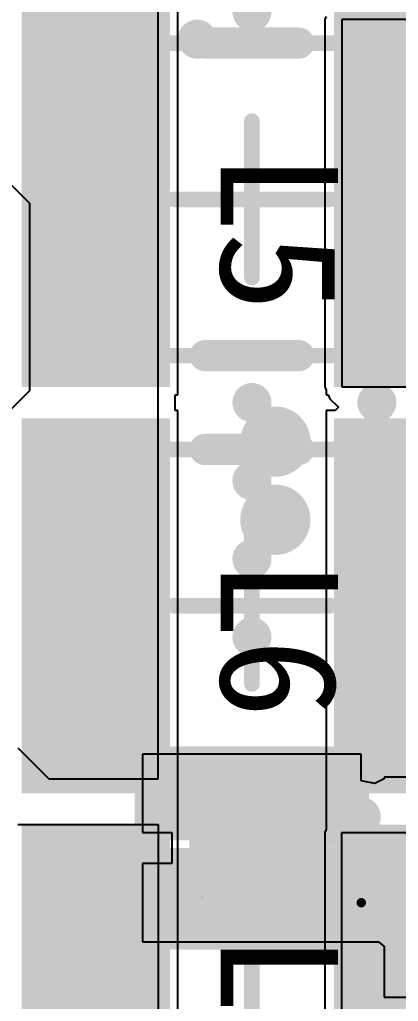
# Model space of a CAD drawing. Header units: millimetres. Extents: x 15 to 120, y 22 to 104.
# Drawn here: x 74.51 to 76.94, y 63.37 to 69.65 of the extents above; entities that cross this region are included whole.
import ezdxf

# ---------------------------------------------------------------- set-up
doc = ezdxf.new("R2010")
doc.units = ezdxf.units.MM
for name, color, linetype in [('BottomLayer', 5, 'Continuous'), ('BottomPaste', 16, 'Continuous'), ('BottomSolder', 6, 'Continuous'), ('Mechanical13', 56, 'Continuous'), ('Mechanical15', 56, 'Continuous'), ('MultiLayer', 9, 'Continuous'), ('TopLayer', 1, 'Continuous'), ('TopOverlay', 2, 'Continuous'), ('TopPaste', 8, 'Continuous'), ('TopSolder', 216, 'Continuous')]:
    doc.layers.add(name, color=color, linetype=linetype)

msp = doc.modelspace()

# ---------------------------------------------------------------- linework, layer by layer
at = {"layer": 'BottomLayer'}
for p, q in [((75.99999532, 64.94999709999999), (75.30000179999999, 64.94999709999999)), ((75.30000179999999, 64.94999709999999), (75.30000179999999, 64.4499981)), ((76.00000802, 64.95000218), (75.99999532, 64.95000218)), ((75.99999532, 64.95000218), (75.99999532, 64.94999709999999)), ((75.99999532, 64.94999709999999), (75.99999532, 64.94999709999999)), ((76.00000548, 64.94999709999999), (76.00000802, 64.95000218)), ((76.70000154, 64.94999709999999), (76.00000548, 64.94999709999999)), ((76.00000548, 64.94999709999999), (76.00000548, 64.94999709999999)), ((76.70000154, 64.77961135999999), (76.70000154, 64.94999709999999)), ((76.70025808, 64.77935482), (76.70000154, 64.77961135999999)), ((76.78778901999999, 64.76194312), (76.70025808, 64.77935482)), ((76.84600074, 64.79305812), (76.78778901999999, 64.76194312)), ((77.24600502, 64.80400297999999), (76.84600074, 64.80400297999999)), ((76.84600074, 64.80400297999999), (76.84600074, 64.79305812)), ((75.30000179999999, 64.4499981), (75.48762144, 64.4499981)), ((75.48762144, 64.4499981), (75.48762144, 64.24997564)), ((75.48762144, 64.24997564), (75.3000272, 64.24997564)), ((75.3000272, 64.24997564), (75.3000272, 63.74997664)), ((75.3000272, 63.74997664), (76.69999646, 63.74997664)), ((76.69999646, 63.74997664), (76.69999646, 63.7499741)), ((76.69999646, 63.7499741), (76.81045089999999, 63.74997664)), ((76.81045089999999, 63.74997664), (76.84600074, 63.72079966)), ((76.84600074, 63.72079966), (76.84600074, 63.39600478)), ((76.84600074, 63.39600478), (77.37299994, 63.39600478))]:
    msp.add_line(p, q, dxfattribs=at)
for points, const_width in [([(76.7375021, 67.80000156, 1), (76.86250058, 67.80000156, 1)], 0.12499848), ([(76.7375021, 67.20000021999999, 1), (76.86250058, 67.20000021999999, 1)], 0.12499848), ([(76.7375021, 66.80000102, 1), (76.86250058, 66.80000102, 1)], 0.12499848), ([(76.7375021, 66.39999928, 1), (76.86250058, 66.39999928, 1)], 0.12499848), ([(76.7375021, 65.40000128, 1), (76.86250058, 65.40000128, 1)], 0.12499848), ([(76.7375021, 64.99999953999999, 1), (76.86250058, 64.99999953999999, 1)], 0.12499848), ([(75.58750185999999, 64.70000014, 1), (75.71250033999999, 64.70000014, 1)], 0.12499848), ([(75.6249821, 64.69997474, 1), (75.67497945999999, 64.69997474, 1)], 0.0499999), ([(76.3250061, 64.69997474, 1), (76.37500346, 64.69997474, 1)], 0.0499999), ([(76.52502856, 64.69997474, 1), (76.57502592, 64.69997474, 1)], 0.0499999), ([(76.52502856, 64.69997474, 1), (76.57502592, 64.69997474, 1)], 0.0499999), ([(76.6375023, 64.55000043999999, 1), (76.76250078, 64.55000043999999, 1)], 0.12499848), ([(76.67500285999999, 64.55000043999999, 1), (76.72500022, 64.55000043999999, 1)], 0.0499999), ([(76.28750045999999, 63.99997613999999, 1), (76.41249893999999, 63.99997613999999, 1)], 0.12499848), ([(76.6374769, 63.99997613999999, 1), (76.76247538, 63.99997613999999, 1)], 0.12499848), ([(76.6375023, 64.00000154, 1), (76.76250078, 64.00000154, 1)], 0.12499848), ([(75.6249821, 64.00002185999999, 1), (75.67497945999999, 64.00002185999999, 1)], 0.0499999), ([(75.6249821, 64.00002185999999, 1), (75.67497945999999, 64.00002185999999, 1)], 0.0499999), ([(75.62502782, 63.99997613999999, 1), (75.67502517999999, 63.99997613999999, 1)], 0.0499999), ([(76.68497744, 63.99997613999999, 1), (76.71497484, 63.99997613999999, 1)], 0.02999994), ([(76.68500284, 64.00000154, 1), (76.71500024, 64.00000154, 1)], 0.02999994)]:
    msp.add_lwpolyline(points, format="xyb", close=True, dxfattribs=dict(at, const_width=const_width))
for points, const_width in [([(75.64998077999999, 64.00002185999999), (75.64998077999999, 64.69997474)], 0.0999998), ([(76.35000477999999, 64.69997474), (76.55002723999999, 64.69997474)], 0.0999998), ([(76.55002723999999, 64.69997474), (76.70000154, 64.55000043999999)], 0.0999998), ([(76.3499997, 63.99997613999999), (76.69997613999999, 63.99997613999999)], 0.2499995), ([(75.64998077999999, 64.00002185999999), (75.6500265, 63.99997613999999)], 0.0999998), ([(76.69997613999999, 63.99997613999999), (76.70000154, 64.00000154)], 0.05999988)]:
    msp.add_lwpolyline(points, dxfattribs=dict(at, const_width=const_width))
for points in [[(75.4000016, 64.8499973), (75.4000016, 64.5499979), (75.9000006, 64.8499973), (75.9000006, 64.5499979)], [(76.10000274, 64.8499973), (76.10000274, 64.5499979), (76.60000174, 64.8499973), (76.60000174, 64.5499979)], [(75.400027, 64.14997584), (75.400027, 63.84997644), (75.900026, 64.14997584), (75.900026, 63.84997644)], [(76.1000002, 64.14997584), (76.1000002, 63.84997644), (76.5999992, 64.14997584), (76.5999992, 63.84997644)]]:
    msp.add_solid(points, dxfattribs=at)
at = {"layer": 'BottomPaste'}
for points in [[(75.4000016, 64.8499973), (75.4000016, 64.5499979), (75.9000006, 64.8499973), (75.9000006, 64.5499979)], [(75.4000016, 64.8499973), (75.4000016, 64.5499979), (75.9000006, 64.8499973), (75.9000006, 64.5499979)], [(76.10000274, 64.8499973), (76.10000274, 64.5499979), (76.60000174, 64.8499973), (76.60000174, 64.5499979)], [(76.10000274, 64.8499973), (76.10000274, 64.5499979), (76.60000174, 64.8499973), (76.60000174, 64.5499979)], [(75.400027, 64.14997584), (75.400027, 63.84997644), (75.900026, 64.14997584), (75.900026, 63.84997644)], [(75.400027, 64.14997584), (75.400027, 63.84997644), (75.900026, 64.14997584), (75.900026, 63.84997644)], [(76.1000002, 64.14997584), (76.1000002, 63.84997644), (76.5999992, 64.14997584), (76.5999992, 63.84997644)], [(76.1000002, 64.14997584), (76.1000002, 63.84997644), (76.5999992, 64.14997584), (76.5999992, 63.84997644)]]:
    msp.add_solid(points, dxfattribs=at)
at = {"layer": 'BottomSolder'}
for points in [[(75.35000169999999, 64.8999972), (75.35000169999999, 64.49999799999999), (75.9500005, 64.8999972), (75.9500005, 64.49999799999999)], [(75.35000169999999, 64.8999972), (75.35000169999999, 64.49999799999999), (75.9500005, 64.8999972), (75.9500005, 64.49999799999999)], [(76.05000283999999, 64.8999972), (76.05000283999999, 64.49999799999999), (76.65000164, 64.8999972), (76.65000164, 64.49999799999999)], [(76.05000283999999, 64.8999972), (76.05000283999999, 64.49999799999999), (76.65000164, 64.8999972), (76.65000164, 64.49999799999999)], [(75.35002709999999, 64.19997574), (75.35002709999999, 63.79997654), (75.9500259, 64.19997574), (75.9500259, 63.79997654)], [(75.35002709999999, 64.19997574), (75.35002709999999, 63.79997654), (75.9500259, 64.19997574), (75.9500259, 63.79997654)], [(76.0500003, 64.19997574), (76.0500003, 63.79997654), (76.6499991, 64.19997574), (76.6499991, 63.79997654)], [(76.0500003, 64.19997574), (76.0500003, 63.79997654), (76.6499991, 64.19997574), (76.6499991, 63.79997654)]]:
    msp.add_solid(points, dxfattribs=at)
at = {"layer": 'Mechanical13', "const_width": 0.0999998}
for points in [[(74.84998238, 69.49999561999999), (77.15000318, 69.49999561999999)], [(74.84998238, 67.49999962), (74.84998238, 69.49999561999999)], [(74.84998238, 67.49999962), (77.15000318, 67.49999962)], [(74.85000016, 66.89998304), (77.15002095999999, 66.89998304)], [(74.85000016, 64.89998704), (74.85000016, 66.89998304)], [(74.85000016, 64.89998704), (77.15002095999999, 64.89998704)], [(75.6850023, 64.86499854), (76.31500104, 64.86499854)], [(75.6850023, 64.53499665999999), (75.6850023, 64.86499854)], [(76.31500104, 64.53499665999999), (76.31500104, 64.86499854)], [(75.6850023, 64.53499665999999), (76.31500104, 64.53499665999999)], [(74.85002048, 62.30001763999999), (74.85002048, 64.30001364)], [(74.85002048, 64.30001364), (77.14999048, 64.30001364)], [(75.68502769999999, 63.83497774), (75.68502769999999, 64.16502534)], [(75.68502769999999, 64.16502534), (76.3149985, 64.16502534)], [(76.3149985, 63.83497774), (76.3149985, 64.16502534)], [(75.68502769999999, 63.83497774), (76.3149985, 63.83497774)]]:
    msp.add_lwpolyline(points, dxfattribs=at)
at = {"layer": 'Mechanical13', "const_width": 0.0499999}
for points in [[(74.82498369999999, 69.49999561999999, 1), (74.87498106, 69.49999561999999, 1)], [(74.82498369999999, 69.49999561999999, 1), (74.87498106, 69.49999561999999, 1)], [(74.82498369999999, 67.49999962, 1), (74.87498106, 67.49999962, 1)], [(74.82498369999999, 67.49999962, 1), (74.87498106, 67.49999962, 1)], [(74.82500148, 66.89998304, 1), (74.87499883999999, 66.89998304, 1)], [(74.82500148, 66.89998304, 1), (74.87499883999999, 66.89998304, 1)], [(74.82500148, 64.89998704, 1), (74.87499883999999, 64.89998704, 1)], [(74.82500148, 64.89998704, 1), (74.87499883999999, 64.89998704, 1)], [(75.66000362, 64.86499854, 1), (75.71000097999999, 64.86499854, 1)], [(75.66000362, 64.86499854, 1), (75.71000097999999, 64.86499854, 1)], [(76.29000236, 64.86499854, 1), (76.33999972, 64.86499854, 1)], [(76.29000236, 64.86499854, 1), (76.33999972, 64.86499854, 1)], [(75.66000362, 64.53499665999999, 1), (75.71000097999999, 64.53499665999999, 1)], [(75.66000362, 64.53499665999999, 1), (75.71000097999999, 64.53499665999999, 1)], [(76.29000236, 64.53499665999999, 1), (76.33999972, 64.53499665999999, 1)], [(76.29000236, 64.53499665999999, 1), (76.33999972, 64.53499665999999, 1)], [(74.8250218, 64.30001364, 1), (74.87501916, 64.30001364, 1)], [(74.8250218, 64.30001364, 1), (74.87501916, 64.30001364, 1)], [(75.66002902, 64.16502534, 1), (75.71002638, 64.16502534, 1)], [(75.66002902, 64.16502534, 1), (75.71002638, 64.16502534, 1)], [(76.28999981999999, 64.16502534, 1), (76.33999718, 64.16502534, 1)], [(76.28999981999999, 64.16502534, 1), (76.33999718, 64.16502534, 1)], [(75.66002902, 63.83497774, 1), (75.71002638, 63.83497774, 1)], [(75.66002902, 63.83497774, 1), (75.71002638, 63.83497774, 1)], [(76.28999981999999, 63.83497774, 1), (76.33999718, 63.83497774, 1)], [(76.28999981999999, 63.83497774, 1), (76.33999718, 63.83497774, 1)]]:
    msp.add_lwpolyline(points, format="xyb", close=True, dxfattribs=at)
at = {"layer": 'Mechanical15', "const_width": 0.0999998}
for points in [[(74.70002078, 69.49999561999999), (77.30001558, 69.49999561999999)], [(74.70002078, 67.49999962), (74.70002078, 69.49999561999999)], [(75.99999278, 68.00002402), (75.99999278, 69.00002202)], [(75.50001918, 68.49999762), (76.50001718, 68.49999762)], [(74.70002078, 67.49999962), (77.30001558, 67.49999962)], [(74.69998776, 66.89998304), (77.29998255999999, 66.89998304)], [(74.69998776, 64.89998704), (74.69998776, 66.89998304)], [(76.00001055999999, 65.40001144), (76.00001055999999, 66.40000943999999)], [(75.49998615999999, 65.89998503999999), (76.49998416, 65.89998503999999)], [(74.69998776, 64.89998704), (77.29998255999999, 64.89998704)], [(75.30000179999999, 64.94999709999999), (76.70000154, 64.94999709999999)], [(75.30000179999999, 64.4499981), (75.30000179999999, 64.94999709999999)], [(76.70000154, 64.4499981), (76.70000154, 64.94999709999999)], [(76.00000039999999, 64.53499665999999), (76.00000039999999, 64.86499854)], [(75.83500199999999, 64.6999976), (76.16500133999999, 64.6999976)], [(75.30000179999999, 64.4499981), (76.70000154, 64.4499981)], [(74.70000807999999, 62.30001763999999), (74.70000807999999, 64.30001364)], [(74.70000807999999, 64.30001364), (77.30000288, 64.30001364)], [(75.30001449999999, 63.74998934), (75.30001449999999, 64.25001374)], [(75.30001449999999, 64.25001374), (76.70001169999999, 64.25001374)], [(76.70001169999999, 63.74998934), (76.70001169999999, 64.25001374)], [(75.99998769999999, 63.83497774), (75.99998769999999, 64.16502534)], [(75.83498929999999, 63.99997613999999), (76.1649861, 63.99997613999999)], [(75.99998008, 62.79999124), (75.99998008, 63.79998924)], [(75.30001449999999, 63.74998934), (76.70001169999999, 63.74998934)]]:
    msp.add_lwpolyline(points, dxfattribs=at)
at = {"layer": 'Mechanical15', "const_width": 0.0499999}
for points in [[(74.67502209999999, 69.49999561999999, 1), (74.72501946, 69.49999561999999, 1)], [(74.67502209999999, 69.49999561999999, 1), (74.72501946, 69.49999561999999, 1)], [(75.97499409999999, 69.00002202, 1), (76.02499146, 69.00002202, 1)], [(75.4750205, 68.49999762, 1), (75.52501785999999, 68.49999762, 1)], [(76.47501849999999, 68.49999762, 1), (76.52501586, 68.49999762, 1)], [(75.97499409999999, 68.00002402, 1), (76.02499146, 68.00002402, 1)], [(74.67502209999999, 67.49999962, 1), (74.72501946, 67.49999962, 1)], [(74.67502209999999, 67.49999962, 1), (74.72501946, 67.49999962, 1)], [(74.67498907999999, 66.89998304, 1), (74.72498644, 66.89998304, 1)], [(74.67498907999999, 66.89998304, 1), (74.72498644, 66.89998304, 1)], [(75.97501188, 66.40000943999999, 1), (76.02500924, 66.40000943999999, 1)], [(75.47498748, 65.89998503999999, 1), (75.52498484, 65.89998503999999, 1)], [(76.47498548, 65.89998503999999, 1), (76.52498283999999, 65.89998503999999, 1)], [(75.97501188, 65.40001144, 1), (76.02500924, 65.40001144, 1)], [(74.67498907999999, 64.89998704, 1), (74.72498644, 64.89998704, 1)], [(74.67498907999999, 64.89998704, 1), (74.72498644, 64.89998704, 1)], [(75.27500312, 64.94999709999999, 1), (75.32500048, 64.94999709999999, 1)], [(75.27500312, 64.94999709999999, 1), (75.32500048, 64.94999709999999, 1)], [(76.67500285999999, 64.94999709999999, 1), (76.72500022, 64.94999709999999, 1)], [(76.67500285999999, 64.94999709999999, 1), (76.72500022, 64.94999709999999, 1)], [(75.97500172, 64.86499854, 1), (76.02499908, 64.86499854, 1)], [(75.81000331999999, 64.6999976, 1), (75.86000068, 64.6999976, 1)], [(76.14000266, 64.6999976, 1), (76.19000002, 64.6999976, 1)], [(75.97500172, 64.53499665999999, 1), (76.02499908, 64.53499665999999, 1)], [(75.27500312, 64.4499981, 1), (75.32500048, 64.4499981, 1)], [(75.27500312, 64.4499981, 1), (75.32500048, 64.4499981, 1)], [(76.67500285999999, 64.4499981, 1), (76.72500022, 64.4499981, 1)], [(76.67500285999999, 64.4499981, 1), (76.72500022, 64.4499981, 1)], [(74.6750094, 64.30001364, 1), (74.72500676, 64.30001364, 1)], [(74.6750094, 64.30001364, 1), (74.72500676, 64.30001364, 1)], [(75.27501582, 64.25001374, 1), (75.32501318, 64.25001374, 1)], [(75.27501582, 64.25001374, 1), (75.32501318, 64.25001374, 1)], [(76.67501302, 64.25001374, 1), (76.72501038, 64.25001374, 1)], [(76.67501302, 64.25001374, 1), (76.72501038, 64.25001374, 1)], [(75.97498902, 64.16502534, 1), (76.02498638, 64.16502534, 1)], [(75.80999062, 63.99997613999999, 1), (75.85998798, 63.99997613999999, 1)], [(76.13998742, 63.99997613999999, 1), (76.18998477999999, 63.99997613999999, 1)], [(75.97498902, 63.83497774, 1), (76.02498638, 63.83497774, 1)], [(75.97498139999999, 63.79998924, 1), (76.02497876, 63.79998924, 1)], [(75.27501582, 63.74998934, 1), (75.32501318, 63.74998934, 1)], [(75.27501582, 63.74998934, 1), (75.32501318, 63.74998934, 1)], [(76.67501302, 63.74998934, 1), (76.72501038, 63.74998934, 1)], [(76.67501302, 63.74998934, 1), (76.72501038, 63.74998934, 1)]]:
    msp.add_lwpolyline(points, format="xyb", close=True, dxfattribs=at)
at = {"layer": 'MultiLayer'}
for points, const_width in [([(75.93750116, 69.7000003, 1), (76.06249964, 69.7000003, 1)], 0.12499848), ([(75.58750185999999, 69.52499938, 1), (75.71250033999999, 69.52499938, 1)], 0.12499848), ([(76.7375021, 68.59999995999999, 1), (76.86250058, 68.59999995999999, 1)], 0.12499848), ([(76.7375021, 67.80000156, 1), (76.86250058, 67.80000156, 1)], 0.12499848), ([(76.7375021, 67.80000156, 1), (76.86250058, 67.80000156, 1)], 0.12499848), ([(76.6875022, 67.49999962, 1), (76.91250047999999, 67.49999962, 1)], 0.22499828), ([(75.93750116, 67.20000021999999, 1), (76.06249964, 67.20000021999999, 1)], 0.12499848), ([(76.7375021, 67.20000021999999, 1), (76.86250058, 67.20000021999999, 1)], 0.12499848), ([(76.7375021, 67.20000021999999, 1), (76.86250058, 67.20000021999999, 1)], 0.12499848), ([(76.03750096, 66.95000071999999, 1), (76.26249924, 66.95000071999999, 1)], 0.22499828), ([(76.7375021, 66.80000102, 1), (76.86250058, 66.80000102, 1)], 0.12499848), ([(75.93750116, 66.70000121999999, 1), (76.06249964, 66.70000121999999, 1)], 0.12499848), ([(76.03750096, 66.44999917999999, 1), (76.26249924, 66.44999917999999, 1)], 0.22499828), ([(76.7375021, 66.57500019999999, 1), (76.86250058, 66.57500019999999, 1)], 0.12499848), ([(76.7375021, 66.39999928, 1), (76.86250058, 66.39999928, 1)], 0.12499848), ([(75.93750116, 66.19999967999999, 1), (76.06249964, 66.19999967999999, 1)], 0.12499848), ([(75.93750116, 65.70000068, 1), (76.06249964, 65.70000068, 1)], 0.12499848), ([(76.7375021, 65.40000128, 1), (76.86250058, 65.40000128, 1)], 0.12499848), ([(76.7375021, 64.99999953999999, 1), (76.86250058, 64.99999953999999, 1)], 0.12499848), ([(75.58750185999999, 64.70000014, 1), (75.71250033999999, 64.70000014, 1)], 0.12499848), ([(76.26250178, 64.52500176, 1), (76.48750006, 64.52500176, 1)], 0.22499828), ([(76.6375023, 64.55000043999999, 1), (76.76250078, 64.55000043999999, 1)], 0.12499848), ([(76.6375023, 64.55000043999999, 1), (76.76250078, 64.55000043999999, 1)], 0.12499848), ([(76.33750289999999, 63.85000184, 1), (76.56250118, 63.85000184, 1)], 0.22499828), ([(76.6375023, 64.00000154, 1), (76.76250078, 64.00000154, 1)], 0.12499848), ([(76.63739815999999, 63.6999234, 1), (76.76239663999999, 63.6999234, 1)], 0.12499848)]:
    msp.add_lwpolyline(points, format="xyb", close=True, dxfattribs=dict(at, const_width=const_width))
at = {"layer": 'TopLayer'}
for p, q in [((75.4000016, 64.79200148), (75.4000016, 72.19200192)), ((75.52499499999999, 67.24999758), (75.52499499999999, 69.74999765999999)), ((76.47499056, 69.66986828), (76.46676096, 69.6500004)), ((76.46676096, 69.6500004), (76.46676096, 67.30000002)), ((77.64999963999999, 69.6500004), (76.57500051999999, 69.6500004)), ((76.57500051999999, 69.6500004), (76.57500051999999, 67.30000002)), ((74.27500004, 68.77500088), (74.57500198, 68.47500148)), ((74.57500198, 68.47500148), (74.57500198, 67.27500134)), ((74.57500198, 67.27500134), (74.29200279999999, 66.99200216)), ((76.46676096, 67.30000002), (76.47499056, 67.28013213999999)), ((76.47499056, 67.28013213999999), (76.47499056, 67.24999758)), ((76.57500051999999, 67.30000002), (77.85000178, 67.30000002)), ((75.50824116, 67.14998508), (75.50824116, 67.24999758)), ((75.50824116, 67.24999758), (75.52499499999999, 67.24999758)), ((76.47499056, 67.24999758), (76.48747211999999, 67.24999758)), ((76.48747211999999, 67.24999758), (76.49846016, 67.22346728)), ((76.49846016, 67.2234622), (76.49845762, 67.22346474)), ((76.49845762, 67.22346474), (76.49845762, 67.2234622)), ((76.49845762, 67.2234622), (76.49845762, 67.2234622)), ((76.49845762, 67.2234622), (76.49846016, 67.2234622)), ((76.49846016, 67.22346728), (76.49846016, 67.2234622)), ((76.49846016, 67.2234622), (76.55368229999999, 67.17044478)), ((75.52501278, 67.14998508), (75.50824116, 67.14998508)), ((75.52501278, 64.64998754), (75.52501278, 67.14998508)), ((76.5332226, 67.14998508), (76.47500834, 67.14998508)), ((76.47500834, 67.14998508), (76.47500834, 64.64999008)), ((76.55368229999999, 67.17044478), (76.5332226, 67.14998508)), ((74.50000086, 64.99200108), (74.70000046, 64.79200148)), ((74.70000046, 64.79200148), (75.4000016, 64.79200148)), ((75.52498484, 64.55001568), (75.52501532, 64.64998754)), ((75.52501532, 64.64998754), (75.52501278, 64.64998754)), ((76.47500579999999, 64.649985), (76.47497532, 64.55001313999999)), ((76.47500834, 64.64999008), (76.47500326, 64.649985)), ((76.47500326, 64.649985), (76.47500579999999, 64.649985)), ((75.52498229999999, 64.5500106), (75.52498738, 64.55001568)), ((75.52498229999999, 62.05001559999999), (75.52498229999999, 64.5500106)), ((75.52498738, 64.55001568), (75.52498484, 64.55001568)), ((76.47497532, 64.55001313999999), (76.47497786, 64.55001313999999)), ((76.47497786, 64.55001313999999), (76.47497786, 64.46983804)), ((74.50000086, 64.50000054), (75.4000016, 64.50000054)), ((75.4000016, 64.50000054), (75.4000016, 62.20000005999999)), ((76.47497786, 64.46983804), (76.46676096, 64.45000064)), ((76.46676096, 64.45000064), (76.46676096, 62.15000016)), ((76.57500051999999, 62.15000016), (76.57500051999999, 64.45000064)), ((76.57500051999999, 64.45000064), (79.30000142, 64.45000064))]:
    msp.add_line(p, q, dxfattribs=at)
for points in [[(75.4249952, 67.34999737999999), (75.4249952, 69.64999786), (74.57499435999999, 67.34999737999999), (74.57499435999999, 69.64999786)], [(77.4249912, 67.34999737999999), (77.4249912, 69.64999786), (76.57499036, 67.34999737999999), (76.57499036, 69.64999786)], [(75.42501297999999, 64.7499848), (75.42501297999999, 67.04998528), (74.57501214, 64.7499848), (74.57501214, 67.04998528)], [(77.42500898, 64.7499848), (77.42500898, 67.04998528), (76.57500814, 64.7499848), (76.57500814, 67.04998528)], [(75.4249825, 62.15001539999999), (75.4249825, 64.45001588), (74.57498165999999, 62.15001539999999), (74.57498165999999, 64.45001588)], [(77.4249785, 62.15001539999999), (77.4249785, 64.45001588), (76.57497766, 62.15001539999999), (76.57497766, 64.45001588)]]:
    msp.add_solid(points, dxfattribs=at)
at = {"layer": 'TopOverlay', "const_width": 0.1999996}
for points in [[(75.70001878, 69.49999561999999), (76.30001758, 69.49999561999999)], [(75.70001878, 67.49999962), (76.30001758, 67.49999962)], [(75.69998575999999, 66.89998304), (76.29998456, 66.89998304)], [(75.69998575999999, 64.89998704), (76.29998456, 64.89998704)], [(75.70000608, 64.30001364), (76.30000487999999, 64.30001364)]]:
    msp.add_lwpolyline(points, dxfattribs=at)
at = {"layer": 'TopOverlay', "const_width": 0.0999998}
for points in [[(75.65001887999999, 69.49999561999999, 1), (75.75001868, 69.49999561999999, 1)], [(76.25001768, 69.49999561999999, 1), (76.35001747999999, 69.49999561999999, 1)], [(75.65001887999999, 67.49999962, 1), (75.75001868, 67.49999962, 1)], [(76.25001768, 67.49999962, 1), (76.35001747999999, 67.49999962, 1)], [(75.64998586, 66.89998304, 1), (75.74998566, 66.89998304, 1)], [(76.24998466, 66.89998304, 1), (76.34998446, 66.89998304, 1)], [(75.64998586, 64.89998704, 1), (75.74998566, 64.89998704, 1)], [(76.24998466, 64.89998704, 1), (76.34998446, 64.89998704, 1)], [(75.65000617999999, 64.30001364, 1), (75.75000598, 64.30001364, 1)], [(76.25000498, 64.30001364, 1), (76.35000477999999, 64.30001364, 1)]]:
    msp.add_lwpolyline(points, format="xyb", close=True, dxfattribs=at)
at = {"layer": 'TopPaste'}
for points in [[(75.4249952, 67.34999737999999), (75.4249952, 69.64999786), (74.57499435999999, 67.34999737999999), (74.57499435999999, 69.64999786)], [(75.4249952, 67.34999737999999), (75.4249952, 69.64999786), (74.57499435999999, 67.34999737999999), (74.57499435999999, 69.64999786)], [(77.4249912, 67.34999737999999), (77.4249912, 69.64999786), (76.57499036, 67.34999737999999), (76.57499036, 69.64999786)], [(77.4249912, 67.34999737999999), (77.4249912, 69.64999786), (76.57499036, 67.34999737999999), (76.57499036, 69.64999786)], [(75.42501297999999, 64.7499848), (75.42501297999999, 67.04998528), (74.57501214, 64.7499848), (74.57501214, 67.04998528)], [(75.42501297999999, 64.7499848), (75.42501297999999, 67.04998528), (74.57501214, 64.7499848), (74.57501214, 67.04998528)], [(77.42500898, 64.7499848), (77.42500898, 67.04998528), (76.57500814, 64.7499848), (76.57500814, 67.04998528)], [(77.42500898, 64.7499848), (77.42500898, 67.04998528), (76.57500814, 64.7499848), (76.57500814, 67.04998528)], [(75.4249825, 62.15001539999999), (75.4249825, 64.45001588), (74.57498165999999, 62.15001539999999), (74.57498165999999, 64.45001588)], [(75.4249825, 62.15001539999999), (75.4249825, 64.45001588), (74.57498165999999, 62.15001539999999), (74.57498165999999, 64.45001588)], [(77.4249785, 62.15001539999999), (77.4249785, 64.45001588), (76.57497766, 62.15001539999999), (76.57497766, 64.45001588)], [(77.4249785, 62.15001539999999), (77.4249785, 64.45001588), (76.57497766, 62.15001539999999), (76.57497766, 64.45001588)]]:
    msp.add_solid(points, dxfattribs=at)
at = {"layer": 'TopSolder'}
for points in [[(75.4749951, 67.29999748), (75.4749951, 69.69999776), (74.52499446, 67.29999748), (74.52499446, 69.69999776)], [(75.4749951, 67.29999748), (75.4749951, 69.69999776), (74.52499446, 67.29999748), (74.52499446, 69.69999776)], [(77.4749911, 67.29999748), (77.4749911, 69.69999776), (76.52499046, 67.29999748), (76.52499046, 69.69999776)], [(77.4749911, 67.29999748), (77.4749911, 69.69999776), (76.52499046, 67.29999748), (76.52499046, 69.69999776)], [(75.47501288, 64.69998489999999), (75.47501288, 67.09998517999999), (74.52501224, 64.69998489999999), (74.52501224, 67.09998517999999)], [(75.47501288, 64.69998489999999), (75.47501288, 67.09998517999999), (74.52501224, 64.69998489999999), (74.52501224, 67.09998517999999)], [(77.47500887999999, 64.69998489999999), (77.47500887999999, 67.09998517999999), (76.52500823999999, 64.69998489999999), (76.52500823999999, 67.09998517999999)], [(77.47500887999999, 64.69998489999999), (77.47500887999999, 67.09998517999999), (76.52500823999999, 64.69998489999999), (76.52500823999999, 67.09998517999999)], [(75.4749824, 62.1000155), (75.4749824, 64.50001578), (74.52498176, 62.1000155), (74.52498176, 64.50001578)], [(75.4749824, 62.1000155), (75.4749824, 64.50001578), (74.52498176, 62.1000155), (74.52498176, 64.50001578)], [(77.4749784, 62.1000155), (77.4749784, 64.50001578), (76.52497776, 62.1000155), (76.52497776, 64.50001578)], [(77.4749784, 62.1000155), (77.4749784, 64.50001578), (76.52497776, 62.1000155), (76.52497776, 64.50001578)]]:
    msp.add_solid(points, dxfattribs=at)

# ---------------------------------------------------------------- texts
at = {"layer": 'TopOverlay'}
for s, p in [('L5', (75.80000079999999, 68.79999955999999)), ('L6', (75.80000079999999, 66.19999967999999)), ('L14', (75.79999826, 63.7999994))]:
    msp.add_text(s, height=0.75000104, rotation=270, dxfattribs=at).set_placement(p)

doc.saveas('drawing.dxf')
